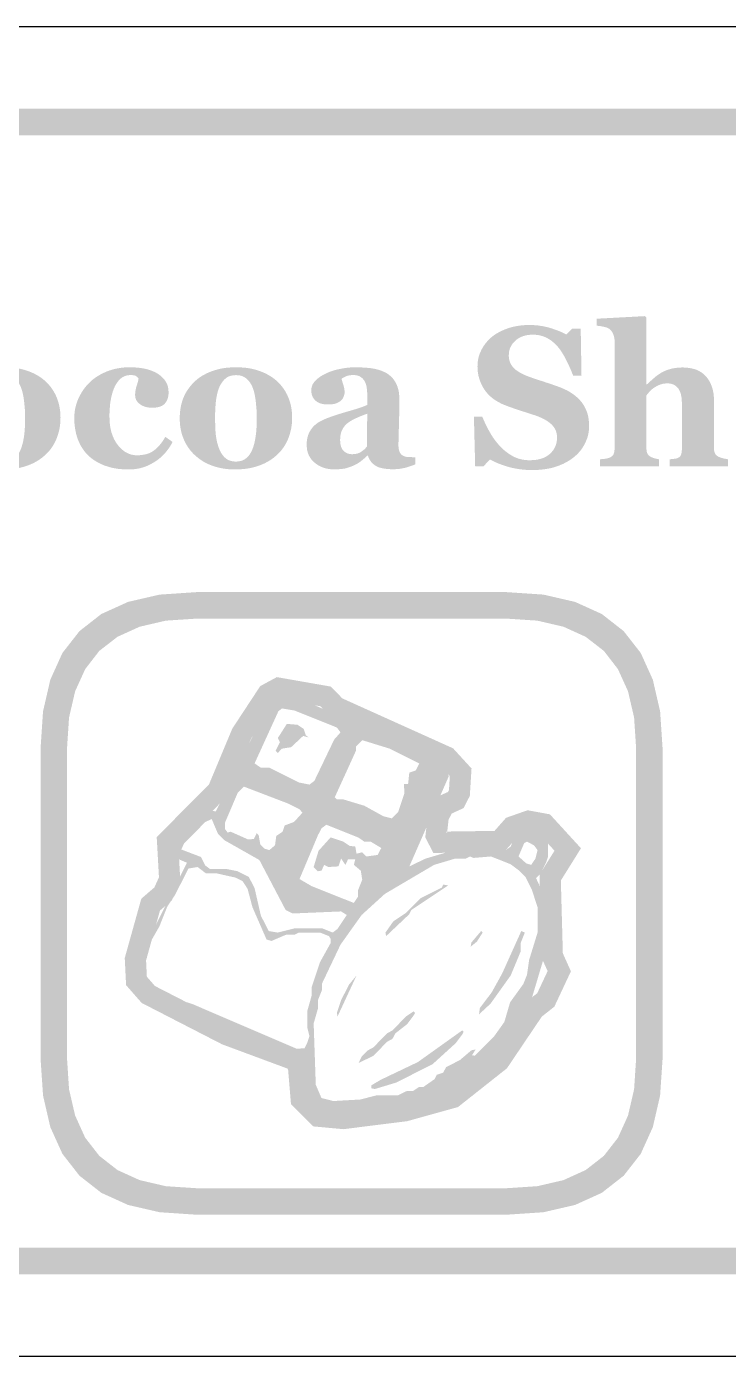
# Model space of a CAD drawing. Header units: millimetres. Extents: x 6 to 297, y 55 to 451.
# Drawn here: x 234.09 to 244.7, y 362.16 to 382.24 of the extents above; entities that cross this region are included whole.
import ezdxf

# ---------------------------------------------------------------- set-up
doc = ezdxf.new("R2010")
doc.units = ezdxf.units.MM
doc.layers.add('CUT', color=1, linetype='Continuous')
doc.layers.add('RASTER', color=7, linetype='Continuous')

msp = doc.modelspace()

# ---------------------------------------------------------------- hatches: boundary and pattern name
at = {"layer": 'RASTER'}
h = msp.add_hatch(color=7, dxfattribs=at)
h.paths.add_polyline_path([(208.2, 378.8), (208.234, 379.316), (208.337, 379.763), (208.509, 380.141), (208.75, 380.45), (209.059, 380.691), (209.438, 380.862), (209.884, 380.966), (210.4, 381), (267.6, 381), (268.116, 380.966), (268.563, 380.862), (268.941, 380.691), (269.25, 380.45), (269.491, 380.141), (269.663, 379.763), (269.766, 379.316), (269.8, 378.8), (269.8, 365.6), (269.766, 365.084), (269.662, 364.638), (269.491, 364.259), (269.25, 363.95), (268.941, 363.709), (268.563, 363.538), (268.116, 363.434), (267.6, 363.4), (210.4, 363.4), (209.884, 363.434), (209.438, 363.538), (209.059, 363.709), (208.75, 363.95), (208.509, 364.259), (208.337, 364.638), (208.234, 365.084), (208.2, 365.6)])
h.paths.add_polyline_path([(208.6, 378.8), (208.6, 365.6), (208.628, 365.178), (208.712, 364.813), (208.853, 364.503), (209.05, 364.25), (209.303, 364.053), (209.613, 363.912), (209.978, 363.828), (210.4, 363.8), (267.6, 363.8), (268.022, 363.828), (268.388, 363.912), (268.697, 364.053), (268.95, 364.25), (269.147, 364.503), (269.287, 364.813), (269.372, 365.178), (269.4, 365.6), (269.4, 378.8), (269.372, 379.222), (269.287, 379.588), (269.147, 379.897), (268.95, 380.15), (268.697, 380.347), (268.388, 380.488), (268.022, 380.572), (267.6, 380.6), (210.4, 380.6), (209.978, 380.572), (209.613, 380.488), (209.303, 380.347), (209.05, 380.15), (208.853, 379.897), (208.712, 379.588), (208.628, 379.222), (208.6, 378.8)], flags=0)
for points in [[(241.728, 375.544), (241.68, 375.545), (241.634, 375.547), (241.588, 375.551), (241.544, 375.556), (241.5, 375.563), (241.456, 375.571), (241.414, 375.58), (241.372, 375.591), (241.332, 375.603), (241.293, 375.616), (241.256, 375.629), (241.22, 375.642), (241.186, 375.657), (241.154, 375.671), (241.123, 375.687), (241.093, 375.703), (240.992, 375.6), (240.868, 375.6), (240.849, 376.351), (240.975, 376.351), (240.986, 376.325), (240.997, 376.297), (241.01, 376.27), (241.023, 376.242), (241.037, 376.213), (241.052, 376.184), (241.067, 376.155), (241.083, 376.126), (241.1, 376.097), (241.117, 376.068), (241.135, 376.04), (241.154, 376.013), (241.173, 375.987), (241.193, 375.962), (241.214, 375.937), (241.235, 375.913), (241.258, 375.89), (241.281, 375.867), (241.305, 375.845), (241.33, 375.824), (241.355, 375.805), (241.381, 375.787), (241.408, 375.77), (241.435, 375.754), (241.464, 375.739), (241.493, 375.727), (241.524, 375.716), (241.555, 375.708), (241.588, 375.701), (241.622, 375.696), (241.657, 375.693), (241.694, 375.692), (241.742, 375.694), (241.788, 375.698), (241.83, 375.706), (241.87, 375.717), (241.907, 375.73), (241.94, 375.747), (241.971, 375.767), (241.999, 375.79), (242.024, 375.815), (242.046, 375.842), (242.064, 375.87), (242.079, 375.9), (242.091, 375.931), (242.099, 375.964), (242.104, 375.999), (242.105, 376.035), (242.104, 376.065), (242.1, 376.093), (242.093, 376.121), (242.083, 376.147), (242.07, 376.172), (242.055, 376.196), (242.036, 376.218), (242.015, 376.239), (241.991, 376.26), (241.964, 376.279), (241.934, 376.298), (241.901, 376.316), (241.864, 376.334), (241.825, 376.351), (241.782, 376.367), (241.736, 376.382), (241.706, 376.392), (241.676, 376.402), (241.647, 376.411), (241.618, 376.42), (241.59, 376.429), (241.563, 376.438), (241.536, 376.447), (241.51, 376.455), (241.484, 376.464), (241.459, 376.472), (241.434, 376.481), (241.41, 376.49), (241.386, 376.498), (241.362, 376.507), (241.339, 376.516), (241.316, 376.524), (241.265, 376.546), (241.218, 376.571), (241.174, 376.597), (241.133, 376.626), (241.096, 376.657), (241.062, 376.69), (241.032, 376.725), (241.005, 376.763), (240.981, 376.802), (240.96, 376.843), (240.943, 376.885), (240.928, 376.928), (240.917, 376.971), (240.909, 377.017), (240.904, 377.063), (240.903, 377.11), (240.904, 377.141), (240.906, 377.17), (240.91, 377.2), (240.916, 377.229), (240.923, 377.259), (240.932, 377.287), (240.943, 377.316), (240.956, 377.344), (240.97, 377.372), (240.985, 377.399), (241.002, 377.425), (241.02, 377.45), (241.04, 377.475), (241.062, 377.499), (241.085, 377.523), (241.109, 377.545), (241.134, 377.566), (241.161, 377.585), (241.19, 377.604), (241.22, 377.621), (241.251, 377.638), (241.285, 377.653), (241.32, 377.668), (241.357, 377.682), (241.395, 377.694), (241.434, 377.705), (241.474, 377.714), (241.514, 377.721), (241.556, 377.727), (241.598, 377.731), (241.641, 377.733), (241.685, 377.734), (241.728, 377.734), (241.77, 377.731), (241.812, 377.728), (241.852, 377.722), (241.893, 377.716), (241.932, 377.707), (241.971, 377.698), (242.009, 377.687), (242.046, 377.675), (242.08, 377.663), (242.113, 377.651), (242.144, 377.639), (242.172, 377.627), (242.199, 377.615), (242.223, 377.603), (242.246, 377.591), (242.335, 377.679), (242.463, 377.679), (242.475, 376.97), (242.349, 376.97), (242.337, 376.998), (242.326, 377.027), (242.314, 377.056), (242.301, 377.085), (242.288, 377.114), (242.274, 377.144), (242.26, 377.174), (242.245, 377.203), (242.23, 377.232), (242.215, 377.26), (242.2, 377.287), (242.184, 377.313), (242.169, 377.337), (242.153, 377.36), (242.136, 377.381), (242.12, 377.402), (242.102, 377.422), (242.083, 377.442), (242.063, 377.461), (242.043, 377.478), (242.022, 377.495), (242, 377.51), (241.978, 377.524), (241.955, 377.537), (241.931, 377.549), (241.906, 377.559), (241.88, 377.568), (241.853, 377.575), (241.825, 377.581), (241.796, 377.585), (241.766, 377.587), (241.735, 377.588), (241.696, 377.586), (241.659, 377.582), (241.624, 377.575), (241.591, 377.565), (241.56, 377.553), (241.53, 377.538), (241.502, 377.519), (241.476, 377.498), (241.453, 377.475), (241.432, 377.451), (241.415, 377.425), (241.401, 377.398), (241.39, 377.37), (241.382, 377.341), (241.378, 377.31), (241.376, 377.277), (241.377, 377.247), (241.381, 377.218), (241.388, 377.19), (241.398, 377.164), (241.41, 377.139), (241.425, 377.116), (241.443, 377.094), (241.463, 377.074), (241.486, 377.054), (241.513, 377.035), (241.542, 377.017), (241.575, 376.999), (241.61, 376.982), (241.649, 376.966), (241.69, 376.95), (241.735, 376.934), (241.762, 376.925), (241.789, 376.916), (241.817, 376.907), (241.844, 376.898), (241.872, 376.889), (241.9, 376.88), (241.928, 376.87), (241.956, 376.861), (241.984, 376.852), (242.011, 376.843), (242.037, 376.834), (242.063, 376.825), (242.087, 376.817), (242.111, 376.808), (242.134, 376.799), (242.157, 376.791), (242.208, 376.769), (242.257, 376.746), (242.302, 376.721), (242.344, 376.693), (242.382, 376.664), (242.418, 376.633), (242.45, 376.6), (242.48, 376.565), (242.506, 376.527), (242.528, 376.488), (242.547, 376.447), (242.563, 376.403), (242.575, 376.357), (242.583, 376.309), (242.589, 376.259), (242.59, 376.206), (242.589, 376.173), (242.586, 376.14), (242.581, 376.107), (242.575, 376.074), (242.566, 376.041), (242.555, 376.009), (242.542, 375.977), (242.527, 375.946), (242.511, 375.915), (242.493, 375.885), (242.474, 375.857), (242.453, 375.83), (242.431, 375.805), (242.408, 375.781), (242.383, 375.758), (242.357, 375.736), (242.328, 375.714), (242.297, 375.693), (242.264, 375.673), (242.231, 375.655), (242.197, 375.637), (242.161, 375.622), (242.124, 375.607), (242.086, 375.594), (242.047, 375.582), (242.006, 375.572), (241.964, 375.564), (241.92, 375.557), (241.874, 375.551), (241.827, 375.547), (241.778, 375.545), (241.728, 375.544)], [(244.691, 375.6), (243.809, 375.6), (243.809, 375.707), (243.817, 375.708), (243.824, 375.708), (243.832, 375.709), (243.841, 375.71), (243.85, 375.711), (243.859, 375.712), (243.868, 375.713), (243.878, 375.714), (243.887, 375.715), (243.896, 375.717), (243.905, 375.718), (243.912, 375.72), (243.919, 375.722), (243.926, 375.724), (243.931, 375.726), (243.937, 375.729), (243.944, 375.733), (243.951, 375.738), (243.957, 375.743), (243.963, 375.749), (243.968, 375.755), (243.972, 375.761), (243.976, 375.768), (243.98, 375.776), (243.983, 375.784), (243.985, 375.793), (243.987, 375.803), (243.989, 375.814), (243.99, 375.826), (243.991, 375.838), (243.992, 375.852), (243.992, 375.867), (243.992, 376.552), (243.991, 376.589), (243.989, 376.623), (243.984, 376.655), (243.978, 376.684), (243.97, 376.711), (243.96, 376.736), (243.949, 376.758), (243.936, 376.778), (243.921, 376.795), (243.905, 376.81), (243.887, 376.823), (243.867, 376.834), (243.847, 376.842), (243.824, 376.848), (243.801, 376.851), (243.775, 376.852), (243.761, 376.852), (243.747, 376.851), (243.733, 376.85), (243.719, 376.848), (243.705, 376.846), (243.692, 376.843), (243.679, 376.839), (243.666, 376.835), (243.654, 376.83), (243.641, 376.825), (243.629, 376.819), (243.616, 376.813), (243.604, 376.807), (243.592, 376.799), (243.58, 376.792), (243.567, 376.784), (243.557, 376.776), (243.547, 376.769), (243.538, 376.761), (243.529, 376.754), (243.521, 376.746), (243.513, 376.739), (243.506, 376.731), (243.499, 376.724), (243.493, 376.716), (243.487, 376.709), (243.481, 376.701), (243.476, 376.695), (243.47, 376.688), (243.465, 376.682), (243.461, 376.675), (243.456, 376.669), (243.456, 375.883), (243.456, 375.87), (243.457, 375.857), (243.458, 375.845), (243.459, 375.834), (243.461, 375.824), (243.463, 375.814), (243.466, 375.805), (243.469, 375.797), (243.473, 375.789), (243.477, 375.782), (243.482, 375.775), (243.488, 375.768), (243.495, 375.762), (243.502, 375.756), (243.51, 375.75), (243.519, 375.745), (243.525, 375.742), (243.531, 375.739), (243.537, 375.736), (243.544, 375.733), (243.552, 375.73), (243.56, 375.727), (243.568, 375.724), (243.577, 375.722), (243.586, 375.719), (243.595, 375.717), (243.604, 375.715), (243.612, 375.713), (243.621, 375.711), (243.63, 375.709), (243.638, 375.708), (243.646, 375.707), (243.646, 375.6), (242.756, 375.6), (242.756, 375.707), (242.765, 375.708), (242.775, 375.708), (242.784, 375.709), (242.793, 375.71), (242.803, 375.711), (242.812, 375.712), (242.821, 375.713), (242.83, 375.714), (242.839, 375.715), (242.847, 375.717), (242.856, 375.718), (242.864, 375.72), (242.872, 375.722), (242.879, 375.724), (242.886, 375.726), (242.894, 375.729), (242.905, 375.734), (242.915, 375.739), (242.924, 375.744), (242.933, 375.75), (242.94, 375.757), (242.947, 375.764), (242.953, 375.771), (242.957, 375.779), (242.961, 375.788), (242.965, 375.797), (242.968, 375.807), (242.97, 375.818), (242.972, 375.829), (242.973, 375.841), (242.974, 375.853), (242.974, 375.867), (242.974, 377.5), (242.974, 377.512), (242.973, 377.524), (242.971, 377.536), (242.969, 377.548), (242.966, 377.561), (242.962, 377.574), (242.957, 377.586), (242.952, 377.6), (242.946, 377.612), (242.94, 377.624), (242.933, 377.635), (242.926, 377.646), (242.918, 377.655), (242.909, 377.664), (242.9, 377.672), (242.891, 377.679), (242.883, 377.683), (242.874, 377.688), (242.865, 377.692), (242.855, 377.696), (242.844, 377.699), (242.832, 377.703), (242.819, 377.706), (242.806, 377.709), (242.792, 377.711), (242.779, 377.714), (242.766, 377.716), (242.753, 377.718), (242.741, 377.719), (242.729, 377.721), (242.717, 377.722), (242.706, 377.723), (242.706, 377.829), (243.434, 377.868), (243.456, 377.844), (243.456, 376.836), (243.462, 376.836), (243.476, 376.849), (243.489, 376.861), (243.502, 376.872), (243.515, 376.884), (243.527, 376.895), (243.539, 376.906), (243.551, 376.916), (243.562, 376.926), (243.574, 376.936), (243.586, 376.947), (243.599, 376.957), (243.612, 376.967), (243.626, 376.977), (243.64, 376.987), (243.656, 376.997), (243.671, 377.008), (243.685, 377.016), (243.701, 377.025), (243.717, 377.033), (243.734, 377.04), (243.752, 377.048), (243.771, 377.055), (243.791, 377.061), (243.813, 377.068), (243.835, 377.074), (243.857, 377.079), (243.88, 377.083), (243.903, 377.086), (243.927, 377.089), (243.951, 377.091), (243.976, 377.092), (244.001, 377.093), (244.058, 377.091), (244.112, 377.084), (244.162, 377.074), (244.209, 377.059), (244.252, 377.039), (244.291, 377.016), (244.326, 376.988), (244.358, 376.956), (244.386, 376.921), (244.41, 376.883), (244.43, 376.842), (244.447, 376.799), (244.46, 376.752), (244.47, 376.703), (244.475, 376.652), (244.477, 376.598), (244.477, 375.88), (244.477, 375.867), (244.478, 375.854), (244.479, 375.842), (244.481, 375.831), (244.483, 375.821), (244.486, 375.811), (244.489, 375.802), (244.493, 375.793), (244.498, 375.786), (244.503, 375.778), (244.509, 375.771), (244.516, 375.764), (244.524, 375.758), (244.533, 375.752), (244.543, 375.747), (244.553, 375.742), (244.56, 375.739), (244.567, 375.736), (244.574, 375.734), (244.581, 375.731), (244.588, 375.729), (244.596, 375.726), (244.604, 375.724), (244.612, 375.722), (244.62, 375.719), (244.629, 375.717), (244.638, 375.715), (244.648, 375.714), (244.658, 375.712), (244.668, 375.71), (244.679, 375.708), (244.691, 375.707)], [(235.626, 375.553), (235.576, 375.554), (235.528, 375.557), (235.48, 375.561), (235.435, 375.568), (235.391, 375.576), (235.348, 375.586), (235.307, 375.599), (235.267, 375.612), (235.229, 375.628), (235.192, 375.645), (235.158, 375.663), (235.125, 375.683), (235.093, 375.703), (235.064, 375.726), (235.036, 375.749), (235.01, 375.774), (234.985, 375.801), (234.962, 375.829), (234.941, 375.858), (234.922, 375.888), (234.903, 375.919), (234.887, 375.952), (234.872, 375.985), (234.859, 376.02), (234.847, 376.056), (234.837, 376.093), (234.829, 376.13), (234.822, 376.169), (234.816, 376.208), (234.812, 376.248), (234.81, 376.288), (234.809, 376.329), (234.81, 376.367), (234.813, 376.405), (234.818, 376.442), (234.824, 376.478), (234.833, 376.514), (234.843, 376.55), (234.856, 376.585), (234.87, 376.62), (234.886, 376.653), (234.903, 376.686), (234.922, 376.718), (234.941, 376.749), (234.963, 376.778), (234.985, 376.807), (235.009, 376.835), (235.035, 376.861), (235.062, 376.887), (235.091, 376.912), (235.122, 376.935), (235.155, 376.957), (235.189, 376.978), (235.224, 376.997), (235.262, 377.015), (235.301, 377.032), (235.341, 377.047), (235.382, 377.06), (235.424, 377.071), (235.468, 377.08), (235.512, 377.087), (235.557, 377.092), (235.604, 377.095), (235.651, 377.096), (235.717, 377.094), (235.779, 377.089), (235.838, 377.081), (235.893, 377.07), (235.944, 377.056), (235.992, 377.038), (236.037, 377.018), (236.078, 376.994), (236.114, 376.967), (236.146, 376.938), (236.173, 376.907), (236.195, 376.874), (236.212, 376.839), (236.225, 376.801), (236.232, 376.761), (236.234, 376.719), (236.234, 376.693), (236.231, 376.669), (236.227, 376.646), (236.22, 376.624), (236.213, 376.603), (236.203, 376.584), (236.192, 376.566), (236.179, 376.549), (236.164, 376.534), (236.146, 376.521), (236.126, 376.51), (236.103, 376.501), (236.078, 376.494), (236.05, 376.489), (236.02, 376.486), (235.987, 376.485), (235.96, 376.486), (235.934, 376.488), (235.909, 376.492), (235.886, 376.498), (235.864, 376.505), (235.842, 376.514), (235.822, 376.525), (235.803, 376.538), (235.786, 376.551), (235.771, 376.566), (235.758, 376.582), (235.747, 376.598), (235.739, 376.616), (235.734, 376.635), (235.73, 376.654), (235.729, 376.675), (235.729, 376.693), (235.73, 376.711), (235.732, 376.729), (235.735, 376.747), (235.738, 376.764), (235.742, 376.782), (235.747, 376.8), (235.752, 376.817), (235.758, 376.834), (235.763, 376.85), (235.767, 376.865), (235.771, 376.879), (235.774, 376.892), (235.777, 376.904), (235.779, 376.915), (235.78, 376.924), (235.776, 376.931), (235.772, 376.937), (235.767, 376.942), (235.762, 376.947), (235.757, 376.952), (235.751, 376.957), (235.745, 376.961), (235.739, 376.965), (235.733, 376.968), (235.725, 376.971), (235.717, 376.973), (235.707, 376.975), (235.697, 376.976), (235.686, 376.978), (235.674, 376.978), (235.662, 376.978), (235.645, 376.978), (235.629, 376.976), (235.614, 376.974), (235.599, 376.971), (235.584, 376.966), (235.569, 376.961), (235.555, 376.955), (235.542, 376.948), (235.528, 376.939), (235.515, 376.929), (235.502, 376.918), (235.489, 376.905), (235.477, 376.891), (235.464, 376.875), (235.452, 376.858), (235.44, 376.839), (235.429, 376.82), (235.419, 376.8), (235.409, 376.777), (235.4, 376.754), (235.391, 376.728), (235.383, 376.701), (235.375, 376.673), (235.368, 376.643), (235.362, 376.611), (235.356, 376.578), (235.351, 376.544), (235.348, 376.507), (235.345, 376.47), (235.343, 376.43), (235.341, 376.39), (235.341, 376.347), (235.343, 376.283), (235.348, 376.223), (235.358, 376.166), (235.371, 376.112), (235.389, 376.061), (235.41, 376.013), (235.434, 375.968), (235.463, 375.927), (235.494, 375.889), (235.527, 375.857), (235.562, 375.829), (235.597, 375.807), (235.635, 375.789), (235.673, 375.777), (235.714, 375.769), (235.755, 375.767), (235.795, 375.768), (235.833, 375.772), (235.868, 375.777), (235.901, 375.785), (235.933, 375.795), (235.962, 375.808), (235.989, 375.823), (236.014, 375.84), (236.038, 375.859), (236.061, 375.88), (236.083, 375.902), (236.105, 375.927), (236.126, 375.954), (236.146, 375.982), (236.166, 376.013), (236.185, 376.045), (236.294, 375.969), (236.283, 375.947), (236.271, 375.925), (236.258, 375.904), (236.245, 375.884), (236.231, 375.863), (236.216, 375.844), (236.202, 375.825), (236.186, 375.806), (236.17, 375.788), (236.153, 375.77), (236.135, 375.753), (236.117, 375.736), (236.098, 375.72), (236.078, 375.704), (236.057, 375.689), (236.035, 375.675), (236.012, 375.66), (235.989, 375.647), (235.966, 375.634), (235.942, 375.622), (235.919, 375.611), (235.895, 375.601), (235.871, 375.592), (235.848, 375.584), (235.823, 375.577), (235.798, 375.57), (235.772, 375.565), (235.745, 375.561), (235.717, 375.557), (235.688, 375.555), (235.657, 375.554), (235.626, 375.553)]]:
    msp.add_hatch(color=7, dxfattribs=at).paths.add_polyline_path(points)
h = msp.add_hatch(color=7, dxfattribs=at)
h.paths.add_polyline_path([(234.378, 376.88), (234.405, 376.854), (234.429, 376.827), (234.453, 376.799), (234.474, 376.769), (234.494, 376.738), (234.512, 376.706), (234.529, 376.673), (234.544, 376.639), (234.557, 376.603), (234.569, 376.567), (234.579, 376.53), (234.587, 376.492), (234.593, 376.454), (234.598, 376.414), (234.6, 376.375), (234.601, 376.334), (234.6, 376.294), (234.598, 376.254), (234.593, 376.215), (234.587, 376.176), (234.579, 376.138), (234.569, 376.1), (234.558, 376.063), (234.545, 376.027), (234.53, 375.992), (234.513, 375.957), (234.495, 375.925), (234.475, 375.893), (234.454, 375.863), (234.431, 375.834), (234.406, 375.806), (234.38, 375.78), (234.35, 375.754), (234.319, 375.728), (234.287, 375.705), (234.253, 375.683), (234.218, 375.663), (234.181, 375.644), (234.143, 375.627), (234.104, 375.612), (234.063, 375.598), (234.021, 375.586), (233.977, 375.576), (233.932, 375.568), (233.885, 375.561), (233.837, 375.557), (233.788, 375.554), (233.737, 375.553), (233.693, 375.554), (233.649, 375.556), (233.607, 375.56), (233.565, 375.566), (233.525, 375.573), (233.485, 375.582), (233.446, 375.592), (233.408, 375.604), (233.371, 375.618), (233.335, 375.633), (233.3, 375.65), (233.266, 375.668), (233.234, 375.689), (233.202, 375.71), (233.172, 375.733), (233.142, 375.758), (233.115, 375.783), (233.089, 375.81), (233.065, 375.838), (233.042, 375.868), (233.021, 375.899), (233.001, 375.931), (232.983, 375.965), (232.966, 376.001), (232.951, 376.037), (232.938, 376.075), (232.927, 376.114), (232.918, 376.154), (232.911, 376.194), (232.906, 376.236), (232.903, 376.279), (232.902, 376.324), (232.903, 376.367), (232.905, 376.409), (232.91, 376.45), (232.916, 376.49), (232.924, 376.528), (232.934, 376.565), (232.945, 376.602), (232.958, 376.636), (232.973, 376.67), (232.99, 376.703), (233.008, 376.735), (233.029, 376.766), (233.051, 376.796), (233.075, 376.825), (233.1, 376.853), (233.127, 376.88), (233.155, 376.905), (233.185, 376.929), (233.216, 376.951), (233.248, 376.971), (233.283, 376.99), (233.318, 377.008), (233.356, 377.024), (233.395, 377.039), (233.435, 377.052), (233.477, 377.064), (233.519, 377.074), (233.563, 377.082), (233.608, 377.088), (233.654, 377.092), (233.702, 377.095), (233.75, 377.096), (233.801, 377.095), (233.849, 377.092), (233.897, 377.088), (233.943, 377.082), (233.987, 377.074), (234.03, 377.064), (234.071, 377.052), (234.111, 377.039), (234.149, 377.024), (234.186, 377.008), (234.222, 376.99), (234.256, 376.971), (234.289, 376.951), (234.32, 376.929), (234.35, 376.905), (234.378, 376.88)])
h.paths.add_polyline_path([(234.003, 375.865), (234.011, 375.886), (234.018, 375.908), (234.025, 375.932), (234.031, 375.956), (234.037, 375.981), (234.042, 376.008), (234.047, 376.036), (234.051, 376.064), (234.055, 376.094), (234.058, 376.125), (234.06, 376.158), (234.063, 376.191), (234.064, 376.226), (234.065, 376.262), (234.066, 376.299), (234.066, 376.337), (234.066, 376.363), (234.065, 376.39), (234.064, 376.418), (234.063, 376.447), (234.061, 376.476), (234.058, 376.507), (234.055, 376.539), (234.052, 376.571), (234.048, 376.603), (234.044, 376.634), (234.039, 376.662), (234.033, 376.689), (234.028, 376.714), (234.022, 376.738), (234.015, 376.759), (234.008, 376.779), (233.999, 376.802), (233.989, 376.823), (233.978, 376.843), (233.966, 376.862), (233.953, 376.879), (233.94, 376.895), (233.926, 376.91), (233.91, 376.924), (233.894, 376.937), (233.877, 376.947), (233.859, 376.956), (233.84, 376.964), (233.82, 376.97), (233.798, 376.974), (233.776, 376.976), (233.753, 376.977), (233.728, 376.976), (233.704, 376.973), (233.681, 376.969), (233.659, 376.963), (233.639, 376.955), (233.62, 376.945), (233.603, 376.933), (233.587, 376.92), (233.572, 376.905), (233.557, 376.889), (233.544, 376.872), (233.532, 376.854), (233.52, 376.835), (233.509, 376.815), (233.5, 376.794), (233.491, 376.772), (233.483, 376.751), (233.477, 376.728), (233.47, 376.705), (233.465, 376.681), (233.46, 376.656), (233.455, 376.631), (233.451, 376.604), (233.448, 376.576), (233.445, 376.548), (233.443, 376.52), (233.441, 376.491), (233.439, 376.462), (233.438, 376.433), (233.437, 376.403), (233.437, 376.373), (233.437, 376.343), (233.437, 376.304), (233.437, 376.266), (233.438, 376.231), (233.439, 376.197), (233.441, 376.165), (233.442, 376.134), (233.444, 376.105), (233.447, 376.078), (233.45, 376.052), (233.454, 376.026), (233.459, 376), (233.464, 375.973), (233.471, 375.947), (233.479, 375.921), (233.487, 375.894), (233.497, 375.868), (233.505, 375.846), (233.515, 375.825), (233.526, 375.805), (233.538, 375.787), (233.55, 375.769), (233.564, 375.753), (233.578, 375.738), (233.593, 375.725), (233.61, 375.712), (233.627, 375.701), (233.645, 375.692), (233.665, 375.685), (233.685, 375.679), (233.707, 375.675), (233.729, 375.673), (233.753, 375.672), (233.775, 375.673), (233.795, 375.675), (233.815, 375.679), (233.835, 375.684), (233.853, 375.691), (233.871, 375.699), (233.888, 375.709), (233.904, 375.721), (233.919, 375.734), (233.934, 375.748), (233.947, 375.764), (233.96, 375.781), (233.972, 375.8), (233.983, 375.82), (233.994, 375.842), (234.003, 375.865)], flags=0)
h = msp.add_hatch(color=7, dxfattribs=at)
h.paths.add_polyline_path([(237.879, 376.88), (237.906, 376.854), (237.93, 376.827), (237.953, 376.799), (237.975, 376.769), (237.995, 376.738), (238.013, 376.706), (238.03, 376.673), (238.045, 376.639), (238.058, 376.603), (238.07, 376.567), (238.08, 376.53), (238.088, 376.492), (238.094, 376.454), (238.098, 376.414), (238.101, 376.375), (238.102, 376.334), (238.101, 376.294), (238.099, 376.254), (238.094, 376.215), (238.088, 376.176), (238.08, 376.138), (238.07, 376.1), (238.059, 376.063), (238.046, 376.027), (238.031, 375.992), (238.014, 375.957), (237.996, 375.925), (237.976, 375.893), (237.955, 375.863), (237.932, 375.834), (237.907, 375.806), (237.881, 375.78), (237.851, 375.754), (237.82, 375.728), (237.788, 375.705), (237.754, 375.683), (237.719, 375.663), (237.682, 375.644), (237.644, 375.627), (237.605, 375.612), (237.564, 375.598), (237.522, 375.586), (237.478, 375.576), (237.433, 375.568), (237.386, 375.561), (237.338, 375.557), (237.289, 375.554), (237.238, 375.553), (237.194, 375.554), (237.15, 375.556), (237.108, 375.56), (237.066, 375.566), (237.026, 375.573), (236.986, 375.582), (236.947, 375.592), (236.909, 375.604), (236.872, 375.618), (236.836, 375.633), (236.801, 375.65), (236.767, 375.668), (236.735, 375.689), (236.703, 375.71), (236.673, 375.733), (236.643, 375.758), (236.616, 375.783), (236.59, 375.81), (236.566, 375.838), (236.543, 375.868), (236.522, 375.899), (236.502, 375.931), (236.484, 375.965), (236.467, 376.001), (236.452, 376.037), (236.439, 376.075), (236.428, 376.114), (236.419, 376.154), (236.412, 376.194), (236.407, 376.236), (236.404, 376.279), (236.403, 376.324), (236.404, 376.367), (236.406, 376.409), (236.411, 376.45), (236.417, 376.49), (236.425, 376.528), (236.435, 376.565), (236.446, 376.602), (236.459, 376.636), (236.474, 376.67), (236.491, 376.703), (236.509, 376.735), (236.53, 376.766), (236.552, 376.796), (236.576, 376.825), (236.601, 376.853), (236.628, 376.88), (236.656, 376.905), (236.686, 376.929), (236.717, 376.951), (236.749, 376.971), (236.784, 376.99), (236.819, 377.008), (236.857, 377.024), (236.896, 377.039), (236.936, 377.052), (236.978, 377.064), (237.02, 377.074), (237.064, 377.082), (237.109, 377.088), (237.155, 377.092), (237.202, 377.095), (237.251, 377.096), (237.301, 377.095), (237.35, 377.092), (237.398, 377.088), (237.444, 377.082), (237.488, 377.074), (237.531, 377.064), (237.572, 377.052), (237.612, 377.039), (237.65, 377.024), (237.687, 377.008), (237.723, 376.99), (237.757, 376.971), (237.79, 376.951), (237.821, 376.929), (237.851, 376.905), (237.879, 376.88)])
h.paths.add_polyline_path([(237.504, 375.865), (237.512, 375.886), (237.519, 375.908), (237.526, 375.932), (237.532, 375.956), (237.538, 375.981), (237.543, 376.008), (237.548, 376.036), (237.552, 376.064), (237.556, 376.094), (237.559, 376.125), (237.561, 376.158), (237.564, 376.191), (237.565, 376.226), (237.566, 376.262), (237.567, 376.299), (237.567, 376.337), (237.567, 376.363), (237.566, 376.39), (237.565, 376.418), (237.564, 376.447), (237.562, 376.476), (237.559, 376.507), (237.556, 376.539), (237.553, 376.571), (237.549, 376.603), (237.544, 376.634), (237.54, 376.662), (237.534, 376.689), (237.529, 376.714), (237.523, 376.738), (237.516, 376.759), (237.509, 376.779), (237.5, 376.802), (237.49, 376.823), (237.479, 376.843), (237.467, 376.862), (237.454, 376.879), (237.441, 376.895), (237.427, 376.91), (237.411, 376.924), (237.395, 376.937), (237.378, 376.947), (237.36, 376.956), (237.341, 376.964), (237.321, 376.97), (237.299, 376.974), (237.277, 376.976), (237.254, 376.977), (237.229, 376.976), (237.205, 376.973), (237.182, 376.969), (237.16, 376.963), (237.14, 376.955), (237.121, 376.945), (237.104, 376.933), (237.088, 376.92), (237.073, 376.905), (237.058, 376.889), (237.045, 376.872), (237.033, 376.854), (237.021, 376.835), (237.01, 376.815), (237.001, 376.794), (236.992, 376.772), (236.984, 376.751), (236.978, 376.728), (236.971, 376.705), (236.966, 376.681), (236.961, 376.656), (236.956, 376.631), (236.952, 376.604), (236.949, 376.576), (236.946, 376.548), (236.944, 376.52), (236.942, 376.491), (236.94, 376.462), (236.939, 376.433), (236.938, 376.403), (236.938, 376.373), (236.938, 376.343), (236.938, 376.304), (236.938, 376.266), (236.939, 376.231), (236.94, 376.197), (236.942, 376.165), (236.943, 376.134), (236.945, 376.105), (236.948, 376.078), (236.951, 376.052), (236.955, 376.026), (236.96, 376), (236.965, 375.973), (236.972, 375.947), (236.98, 375.921), (236.988, 375.894), (236.998, 375.868), (237.006, 375.846), (237.016, 375.825), (237.027, 375.805), (237.039, 375.787), (237.051, 375.769), (237.065, 375.753), (237.079, 375.738), (237.094, 375.725), (237.111, 375.712), (237.128, 375.701), (237.146, 375.692), (237.166, 375.685), (237.186, 375.679), (237.208, 375.675), (237.23, 375.673), (237.254, 375.672), (237.275, 375.673), (237.296, 375.675), (237.316, 375.679), (237.336, 375.684), (237.354, 375.691), (237.372, 375.699), (237.389, 375.709), (237.405, 375.721), (237.42, 375.734), (237.435, 375.748), (237.448, 375.764), (237.461, 375.781), (237.473, 375.8), (237.484, 375.82), (237.495, 375.842), (237.504, 375.865)], flags=0)
h = msp.add_hatch(color=7, dxfattribs=at)
h.paths.add_polyline_path([(239.965, 375.631), (239.949, 375.624), (239.932, 375.617), (239.914, 375.611), (239.895, 375.604), (239.876, 375.598), (239.855, 375.591), (239.835, 375.585), (239.813, 375.579), (239.791, 375.574), (239.768, 375.569), (239.746, 375.565), (239.723, 375.562), (239.699, 375.559), (239.675, 375.558), (239.651, 375.556), (239.627, 375.556), (239.583, 375.557), (239.543, 375.559), (239.505, 375.564), (239.471, 375.569), (239.439, 375.577), (239.41, 375.586), (239.385, 375.597), (239.362, 375.61), (239.341, 375.624), (239.323, 375.639), (239.306, 375.656), (239.29, 375.675), (239.277, 375.694), (239.265, 375.716), (239.255, 375.738), (239.246, 375.763), (239.237, 375.763), (239.225, 375.75), (239.213, 375.739), (239.2, 375.727), (239.188, 375.716), (239.176, 375.706), (239.165, 375.696), (239.153, 375.687), (239.141, 375.678), (239.13, 375.669), (239.118, 375.661), (239.106, 375.653), (239.094, 375.645), (239.081, 375.638), (239.068, 375.631), (239.056, 375.624), (239.042, 375.618), (239.025, 375.61), (239.008, 375.603), (238.992, 375.596), (238.975, 375.59), (238.958, 375.584), (238.942, 375.579), (238.926, 375.574), (238.91, 375.57), (238.893, 375.566), (238.875, 375.563), (238.855, 375.561), (238.834, 375.558), (238.811, 375.557), (238.786, 375.556), (238.76, 375.555), (238.732, 375.555), (238.69, 375.556), (238.65, 375.561), (238.611, 375.569), (238.574, 375.58), (238.539, 375.594), (238.505, 375.611), (238.473, 375.631), (238.442, 375.655), (238.414, 375.681), (238.389, 375.709), (238.369, 375.739), (238.352, 375.772), (238.339, 375.806), (238.329, 375.842), (238.324, 375.88), (238.322, 375.921), (238.322, 375.944), (238.323, 375.967), (238.325, 375.988), (238.328, 376.009), (238.332, 376.029), (238.337, 376.048), (238.342, 376.066), (238.348, 376.083), (238.355, 376.099), (238.363, 376.115), (238.371, 376.13), (238.38, 376.145), (238.39, 376.16), (238.4, 376.174), (238.411, 376.188), (238.423, 376.201), (238.434, 376.212), (238.446, 376.223), (238.458, 376.233), (238.47, 376.243), (238.483, 376.253), (238.497, 376.262), (238.51, 376.27), (238.525, 376.278), (238.539, 376.286), (238.554, 376.293), (238.57, 376.301), (238.585, 376.308), (238.601, 376.315), (238.618, 376.322), (238.634, 376.329), (238.651, 376.335), (238.685, 376.347), (238.721, 376.36), (238.758, 376.372), (238.796, 376.385), (238.837, 376.397), (238.879, 376.41), (238.922, 376.423), (238.968, 376.436), (239.012, 376.449), (239.054, 376.461), (239.092, 376.473), (239.127, 376.485), (239.16, 376.496), (239.189, 376.508), (239.215, 376.518), (239.237, 376.529), (239.237, 376.669), (239.237, 376.679), (239.237, 376.689), (239.236, 376.7), (239.236, 376.712), (239.235, 376.724), (239.234, 376.737), (239.233, 376.751), (239.231, 376.766), (239.23, 376.781), (239.228, 376.795), (239.225, 376.808), (239.222, 376.821), (239.219, 376.834), (239.215, 376.845), (239.211, 376.857), (239.207, 376.867), (239.201, 376.879), (239.195, 376.89), (239.188, 376.9), (239.18, 376.91), (239.172, 376.92), (239.163, 376.929), (239.153, 376.938), (239.142, 376.946), (239.131, 376.954), (239.118, 376.96), (239.105, 376.966), (239.091, 376.97), (239.076, 376.974), (239.061, 376.976), (239.044, 376.978), (239.026, 376.978), (239.011, 376.978), (238.995, 376.977), (238.981, 376.976), (238.967, 376.974), (238.954, 376.971), (238.942, 376.968), (238.93, 376.964), (238.919, 376.96), (238.908, 376.956), (238.898, 376.951), (238.889, 376.946), (238.88, 376.942), (238.871, 376.937), (238.863, 376.932), (238.856, 376.928), (238.849, 376.923), (238.85, 376.915), (238.852, 376.906), (238.855, 376.896), (238.858, 376.886), (238.861, 376.874), (238.865, 376.862), (238.869, 376.848), (238.874, 376.833), (238.879, 376.818), (238.883, 376.804), (238.887, 376.789), (238.889, 376.774), (238.892, 376.76), (238.893, 376.746), (238.894, 376.732), (238.895, 376.718), (238.894, 376.711), (238.894, 376.704), (238.893, 376.697), (238.891, 376.69), (238.889, 376.682), (238.887, 376.673), (238.884, 376.665), (238.881, 376.655), (238.878, 376.646), (238.874, 376.638), (238.87, 376.63), (238.865, 376.622), (238.86, 376.615), (238.855, 376.608), (238.849, 376.602), (238.843, 376.596), (238.835, 376.589), (238.826, 376.582), (238.817, 376.576), (238.808, 376.57), (238.798, 376.565), (238.788, 376.56), (238.778, 376.555), (238.768, 376.551), (238.757, 376.547), (238.744, 376.544), (238.73, 376.541), (238.715, 376.539), (238.698, 376.537), (238.68, 376.536), (238.661, 376.535), (238.64, 376.535), (238.61, 376.535), (238.582, 376.538), (238.556, 376.543), (238.532, 376.549), (238.509, 376.558), (238.489, 376.568), (238.47, 376.58), (238.454, 376.594), (238.439, 376.609), (238.426, 376.626), (238.415, 376.643), (238.406, 376.662), (238.399, 376.682), (238.395, 376.703), (238.392, 376.725), (238.391, 376.748), (238.392, 376.769), (238.395, 376.788), (238.4, 376.808), (238.407, 376.826), (238.416, 376.844), (238.427, 376.862), (238.441, 376.879), (238.456, 376.896), (238.473, 376.912), (238.49, 376.927), (238.509, 376.941), (238.528, 376.955), (238.548, 376.968), (238.57, 376.981), (238.592, 376.992), (238.615, 377.003), (238.638, 377.014), (238.663, 377.024), (238.688, 377.033), (238.714, 377.042), (238.741, 377.051), (238.769, 377.058), (238.798, 377.065), (238.827, 377.071), (238.857, 377.077), (238.886, 377.082), (238.915, 377.086), (238.943, 377.09), (238.97, 377.092), (238.997, 377.094), (239.024, 377.095), (239.05, 377.096), (239.085, 377.095), (239.119, 377.095), (239.153, 377.093), (239.186, 377.091), (239.218, 377.089), (239.25, 377.086), (239.281, 377.083), (239.311, 377.079), (239.34, 377.074), (239.368, 377.068), (239.396, 377.061), (239.423, 377.053), (239.45, 377.044), (239.475, 377.033), (239.5, 377.022), (239.524, 377.009), (239.547, 376.996), (239.567, 376.981), (239.587, 376.964), (239.606, 376.946), (239.623, 376.927), (239.64, 376.906), (239.655, 376.884), (239.669, 376.86), (239.681, 376.835), (239.692, 376.808), (239.701, 376.779), (239.709, 376.748), (239.715, 376.716), (239.719, 376.681), (239.721, 376.645), (239.722, 376.606), (239.722, 376.564), (239.722, 376.52), (239.721, 376.474), (239.721, 376.425), (239.72, 376.375), (239.718, 376.323), (239.717, 376.27), (239.716, 376.214), (239.714, 376.159), (239.713, 376.11), (239.712, 376.065), (239.711, 376.026), (239.71, 375.991), (239.709, 375.961), (239.709, 375.935), (239.709, 375.915), (239.709, 375.899), (239.71, 375.884), (239.712, 375.869), (239.714, 375.856), (239.717, 375.843), (239.72, 375.832), (239.724, 375.821), (239.729, 375.811), (239.734, 375.802), (239.74, 375.793), (239.747, 375.785), (239.754, 375.778), (239.762, 375.771), (239.77, 375.765), (239.78, 375.759), (239.79, 375.754), (239.796, 375.751), (239.804, 375.749), (239.812, 375.746), (239.822, 375.744), (239.832, 375.743), (239.843, 375.742), (239.855, 375.741), (239.868, 375.74), (239.881, 375.739), (239.894, 375.739), (239.907, 375.739), (239.919, 375.738), (239.931, 375.738), (239.943, 375.738), (239.954, 375.738), (239.965, 375.738)])
h.paths.add_polyline_path([(239.237, 376.394), (239.217, 376.387), (239.196, 376.38), (239.176, 376.372), (239.156, 376.364), (239.135, 376.356), (239.115, 376.348), (239.095, 376.339), (239.075, 376.33), (239.055, 376.321), (239.036, 376.312), (239.018, 376.303), (239.001, 376.293), (238.985, 376.284), (238.97, 376.274), (238.956, 376.265), (238.943, 376.255), (238.93, 376.244), (238.917, 376.233), (238.906, 376.221), (238.895, 376.208), (238.884, 376.195), (238.875, 376.18), (238.866, 376.166), (238.858, 376.15), (238.851, 376.134), (238.844, 376.117), (238.839, 376.099), (238.835, 376.081), (238.831, 376.062), (238.829, 376.042), (238.828, 376.021), (238.827, 376), (238.828, 375.972), (238.83, 375.947), (238.834, 375.923), (238.84, 375.901), (238.847, 375.882), (238.856, 375.864), (238.867, 375.848), (238.879, 375.834), (238.893, 375.822), (238.907, 375.812), (238.922, 375.803), (238.937, 375.796), (238.954, 375.79), (238.971, 375.786), (238.989, 375.784), (239.007, 375.783), (239.027, 375.784), (239.046, 375.785), (239.064, 375.788), (239.081, 375.791), (239.097, 375.796), (239.112, 375.802), (239.126, 375.808), (239.14, 375.816), (239.153, 375.825), (239.165, 375.834), (239.177, 375.843), (239.189, 375.853), (239.2, 375.863), (239.211, 375.874), (239.221, 375.886), (239.231, 375.897)], flags=0)
h = msp.add_hatch(color=7, dxfattribs=at)
h.paths.add_polyline_path([(234.3, 371.35), (234.337, 371.901), (234.447, 372.378), (234.63, 372.782), (234.888, 373.112), (235.218, 373.37), (235.622, 373.553), (236.099, 373.663), (236.65, 373.7), (241.35, 373.7), (241.901, 373.663), (242.378, 373.553), (242.782, 373.37), (243.112, 373.112), (243.37, 372.782), (243.553, 372.378), (243.663, 371.901), (243.7, 371.35), (243.7, 366.65), (243.663, 366.099), (243.553, 365.622), (243.37, 365.218), (243.112, 364.888), (242.782, 364.63), (242.378, 364.447), (241.901, 364.337), (241.35, 364.3), (236.65, 364.3), (236.099, 364.337), (235.622, 364.447), (235.218, 364.63), (234.888, 364.888), (234.63, 365.218), (234.447, 365.622), (234.337, 366.099), (234.3, 366.65)])
h.paths.add_polyline_path([(234.7, 371.35), (234.7, 366.65), (234.73, 366.193), (234.822, 365.797), (234.974, 365.462), (235.188, 365.188), (235.462, 364.974), (235.797, 364.822), (236.193, 364.73), (236.65, 364.7), (241.35, 364.7), (241.807, 364.73), (242.203, 364.822), (242.538, 364.974), (242.813, 365.188), (243.026, 365.462), (243.178, 365.797), (243.27, 366.193), (243.3, 366.65), (243.3, 371.35), (243.27, 371.807), (243.178, 372.203), (243.026, 372.538), (242.813, 372.813), (242.538, 373.026), (242.203, 373.178), (241.807, 373.27), (241.35, 373.3), (236.65, 373.3), (236.193, 373.27), (235.797, 373.178), (235.462, 373.026), (235.187, 372.813), (234.974, 372.538), (234.822, 372.203), (234.73, 371.807), (234.7, 371.35)], flags=0)
h = msp.add_hatch(color=7, dxfattribs=at)
h.paths.add_polyline_path([(237.87, 372.417), (238.688, 372.274), (238.86, 372.096), (240.534, 371.342), (240.813, 371.038), (240.787, 370.623), (240.692, 370.439), (240.515, 370.358), (240.466, 370.267), (240.443, 370.059), (240.43, 370.085), (241.16, 370.095), (241.335, 370.293), (241.66, 370.407), (241.998, 370.345), (242.467, 369.833), (242.163, 369.346), (242.193, 368.246), (242.315, 367.975), (242.064, 367.44), (241.875, 367.291), (241.348, 366.51), (240.608, 365.925), (239.841, 365.712), (238.877, 365.591), (238.422, 365.633), (238.084, 365.97), (238.041, 366.489), (238.029, 366.507), (237.044, 366.872), (235.828, 367.497), (235.592, 367.766), (235.572, 368.176), (235.822, 369.071), (236.02, 369.242), (236.089, 369.395), (236.055, 370.001), (236.846, 370.799), (237.197, 371.639), (237.62, 372.282)])
h.paths.add_polyline_path([(237.924, 372.083), (237.843, 372.039), (237.481, 371.488), (237.117, 370.618), (236.382, 369.877), (236.412, 369.335), (236.283, 369.046), (236.104, 368.892), (235.894, 368.14), (235.906, 367.893), (236.028, 367.753), (237.174, 367.165), (238.238, 366.771), (238.353, 366.597), (238.394, 366.114), (238.567, 365.941), (238.871, 365.912), (239.778, 366.027), (240.46, 366.216), (241.111, 366.73), (241.638, 367.512), (241.806, 367.644), (241.963, 367.978), (241.875, 368.173), (241.841, 369.434), (242.067, 369.796), (241.834, 370.05), (241.686, 370.077), (241.52, 370.019), (241.306, 369.777), (240.236, 369.762), (240.114, 369.998), (240.155, 370.364), (240.284, 370.605), (240.459, 370.684), (240.472, 370.71), (240.485, 370.922), (240.342, 371.077), (238.672, 371.829), (238.53, 371.977), (237.924, 372.083)], flags=0)
h = msp.add_hatch(color=7, dxfattribs=at)
h.paths.add_polyline_path([(237.894, 372.157), (238.012, 372.167), (238.332, 372.039), (240.055, 371.305), (240.384, 371.123), (240.47, 370.922), (239.873, 369.559), (240.119, 369.677), (240.661, 369.837), (241.076, 369.869), (241.332, 369.805), (241.405, 369.859), (241.482, 370.038), (241.555, 370.092), (241.747, 370.092), (241.916, 370.006), (241.97, 369.901), (241.97, 369.709), (241.938, 369.614), (241.852, 369.444), (241.788, 369.381), (241.938, 369.071), (241.97, 368.911), (241.97, 368.56), (241.938, 368.496), (241.906, 368.177), (241.715, 367.539), (241.565, 367.242), (241.246, 366.795), (240.894, 366.444), (240.607, 366.253), (240.247, 366.071), (239.927, 365.975), (239.608, 365.943), (239.544, 365.911), (239.353, 365.911), (239.034, 365.847), (238.587, 365.847), (238.418, 365.933), (238.3, 366.135), (238.3, 366.645), (238.277, 366.687), (237.374, 367.06), (236.458, 367.485), (236.512, 367.507), (236.608, 367.475), (238.172, 366.805), (238.29, 366.814), (238.332, 366.901), (238.363, 366.996), (238.332, 367.124), (238.332, 367.379), (238.395, 367.603), (238.395, 367.73), (238.523, 368.113), (238.683, 368.401), (238.683, 368.464), (238.66, 368.506), (238.523, 368.56), (238.204, 368.56), (238.14, 368.528), (238.012, 368.528), (237.789, 368.433), (237.715, 368.455), (237.502, 368.943), (237.428, 369.221), (237.352, 369.336), (237.246, 369.39), (236.959, 369.454), (236.799, 369.454), (236.672, 369.55), (236.535, 369.527), (236.33, 369.125), (236.215, 368.953), (236.097, 368.656), (235.97, 368.433), (235.906, 368.273), (235.906, 368.177), (235.842, 368.05), (235.842, 367.954), (235.896, 367.848), (235.992, 367.753), (236.439, 367.517), (236.321, 367.539), (235.96, 367.721), (235.864, 367.817), (235.81, 367.922), (235.81, 368.113), (235.906, 368.401), (236.512, 369.614), (236.311, 369.7), (236.289, 369.869), (236.426, 370.051), (236.49, 370.083), (236.694, 370.293), (236.873, 370.402), (236.949, 370.389), (237.747, 372.017), (237.811, 372.113)])
h.paths.add_polyline_path([(237.948, 371.944), (237.894, 371.902), (237.534, 371.114), (237.629, 371.05), (237.757, 371.05), (238.204, 370.826), (238.363, 370.794), (238.437, 370.849), (238.737, 371.474), (238.833, 371.583), (238.778, 371.656), (238.14, 371.912)], flags=0)
h.paths.add_polyline_path([(238.022, 371.711), (238.181, 371.698), (238.277, 371.634), (238.309, 371.538), (238.354, 371.506), (238.268, 371.529), (238.086, 371.359), (237.948, 371.337), (237.885, 371.273), (237.853, 371.305), (237.917, 371.433), (237.885, 371.497)], flags=0)
h.paths.add_polyline_path([(239.161, 371.465), (239.066, 371.369), (239.066, 371.305), (238.746, 370.603), (238.778, 370.571), (238.874, 370.571), (239.193, 370.475), (239.481, 370.316), (239.608, 370.284), (239.704, 370.38), (239.8, 370.667), (239.79, 370.804), (239.854, 370.804), (239.873, 370.976), (239.969, 371.008), (240.023, 371.114), (239.576, 371.337)], flags=0)
h.paths.add_polyline_path([(237.374, 370.763), (237.278, 370.667), (237.087, 370.22), (237.087, 370.124), (237.128, 370.07), (237.173, 370.083), (237.438, 369.965), (237.524, 369.974), (237.565, 370.06), (237.597, 370.028), (237.62, 369.891), (237.684, 369.827), (237.757, 369.805), (237.843, 369.878), (237.862, 370.019), (237.958, 370.083), (237.99, 370.178), (238.13, 370.23), (238.258, 370.37), (238.213, 370.421), (238.044, 370.507)], flags=0)
h.paths.add_polyline_path([(236.886, 370.274), (236.79, 370.23), (236.471, 369.91), (236.426, 369.815), (236.726, 369.7), (236.79, 369.572), (236.863, 369.518), (237.119, 369.518), (237.278, 369.486), (237.447, 369.4), (237.534, 369.231), (237.629, 368.816), (237.747, 368.583), (237.885, 368.56), (238.14, 368.624), (238.555, 368.624), (238.715, 368.56), (238.788, 368.615), (238.928, 368.825), (238.842, 368.879), (238.108, 368.848), (238.003, 368.902), (237.607, 369.655), (237.077, 369.955), (236.981, 370.051)], flags=0)
h.paths.add_polyline_path([(238.619, 370.188), (238.545, 370.134), (238.491, 370.028), (238.213, 369.368), (238.395, 369.262), (239.034, 369.007), (239.098, 369.103), (239.098, 369.199), (239.161, 369.358), (239.139, 369.495), (239.034, 369.582), (239.056, 369.668), (238.948, 369.668), (238.906, 369.582), (238.842, 369.677), (238.801, 369.559), (238.651, 369.55), (238.587, 369.582), (238.545, 369.495), (238.491, 369.486), (238.427, 369.55), (238.501, 369.795), (238.683, 369.997), (238.874, 369.933), (238.97, 369.869), (239.056, 369.859), (239.075, 369.751), (239.161, 369.773), (239.225, 369.709), (239.394, 369.732), (239.449, 369.837), (239.289, 369.933), (239.193, 369.933), (239.098, 369.997)], flags=0)
h.paths.add_polyline_path([(241.651, 369.933), (241.609, 369.91), (241.523, 369.709), (241.641, 369.604), (241.715, 369.582), (241.779, 369.677), (241.811, 369.805), (241.756, 369.878)], flags=0)
h.paths.add_polyline_path([(240.789, 369.709), (240.725, 369.677), (240.566, 369.677), (240.247, 369.582), (239.503, 369.144), (239.152, 368.825), (238.833, 368.378), (238.555, 367.794), (238.555, 367.698), (238.491, 367.539), (238.491, 367.411), (238.427, 367.188), (238.459, 366.262), (238.545, 366.061), (238.724, 366.016), (239.129, 366.039), (239.385, 366.103), (239.704, 366.103), (239.832, 366.166), (239.927, 366.166), (240.023, 366.23), (240.087, 366.23), (240.256, 366.348), (240.288, 366.412), (240.384, 366.444), (240.428, 366.527), (240.639, 366.636), (240.811, 366.782), (240.875, 366.795), (240.821, 366.709), (240.863, 366.699), (241.15, 366.987), (241.309, 367.21), (241.396, 367.507), (241.597, 367.785), (241.651, 367.922), (241.683, 368.145), (241.811, 368.56), (241.811, 368.943), (241.724, 369.208), (241.629, 369.4), (241.533, 369.495), (241.405, 369.591), (241.108, 369.709), (240.843, 369.687)], flags=0)
h.paths.add_polyline_path([(240.384, 369.285), (240.46, 369.272), (239.905, 368.902), (239.873, 368.838), (239.522, 368.506), (239.512, 368.56), (239.631, 368.729), (239.822, 368.857), (240.045, 369.081), (240.365, 369.24)], flags=0)
h.paths.add_polyline_path([(240.958, 368.583), (240.981, 368.56), (240.894, 368.423), (240.799, 368.346), (240.811, 368.41)], flags=0)
h.paths.add_polyline_path([(241.565, 368.583), (241.619, 368.56), (241.555, 368.401), (241.555, 368.273), (241.405, 367.912), (241.099, 367.485), (240.926, 367.325), (240.939, 367.421), (241.118, 367.657), (241.277, 367.944)], flags=0)
h.paths.add_polyline_path([(239.075, 367.912), (238.788, 367.293), (238.778, 367.347), (238.842, 367.539), (238.96, 367.772)], flags=0)
h.paths.add_polyline_path([(239.937, 367.37), (239.959, 367.347), (239.937, 367.306), (239.841, 367.178), (239.662, 367.038), (239.618, 366.955), (239.535, 366.91), (239.331, 366.699), (239.107, 366.591), (239.152, 366.687), (239.248, 366.782), (239.331, 366.827), (239.535, 367.038), (239.618, 367.082), (239.822, 367.293)], flags=0)
h.paths.add_polyline_path([(240.671, 367.082), (240.693, 367.06), (240.671, 367.019), (240.575, 366.891), (240.224, 366.572), (239.672, 366.294), (239.353, 366.198), (239.299, 366.208), (239.299, 366.253), (239.439, 366.336), (240.001, 366.604)], flags=0)

# ---------------------------------------------------------------- linework, layer by layer
at = {"layer": 'CUT'}
for points in [[(209.999, 382.24), (268.001, 382.24)], [(268.001, 362.16), (209.999, 362.16)]]:
    msp.add_lwpolyline(points, dxfattribs=at)

doc.saveas('drawing.dxf')
